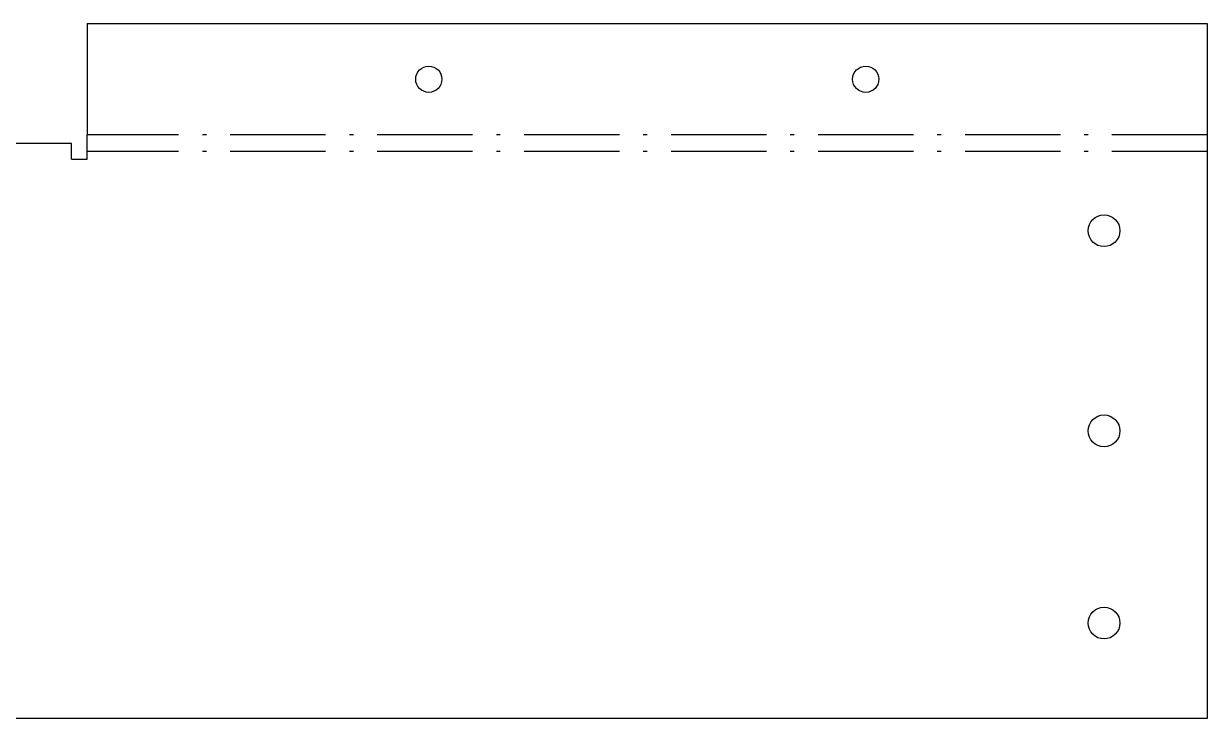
# Model space of a CAD drawing. Extents: x 0 to 1189, y 0 to 841.
# Drawn here: x 841.6 to 990.6, y 368.7 to 456.2 of the extents above; entities that cross this region are included whole.
import ezdxf

# ---------------------------------------------------------------- set-up
doc = ezdxf.new("R2010")
doc.units = 0
doc.linetypes.add('DASHDOT', pattern=[18.5, 12, -3, 0.5, -3])

msp = doc.modelspace()

# ---------------------------------------------------------------- linework, layer by layer
for p, q in [((849.580566, 456.21228), (990.580566, 456.21228)), ((990.580566, 440.130554), (990.580566, 368.73053)), ((990.580566, 368.73053), (834.580566, 368.73053))]:
    msp.add_line(p, q)
at = {"ltscale": 0.35}
for p, q in [((849.580566, 456.21228), (849.580566, 442.21228)), ((990.580566, 456.21228), (990.580566, 442.21228))]:
    msp.add_line(p, q, dxfattribs=at)
at = {"ltscale": 0.3}
msp.add_line((847.580566, 441.130554), (835.580566, 441.130554), dxfattribs=at)
at = {"ltscale": 0.05}
for q in [(847.580566, 441.130554), (849.580566, 439.130554)]:
    msp.add_line((847.580566, 439.130554), q, dxfattribs=at)
at = {"color": 1, "linetype": 'DASHDOT'}
for p, q in [((990.580566, 442.21228), (849.580566, 442.21228)), ((990.580566, 440.130554), (849.580566, 440.130554))]:
    msp.add_line(p, q, dxfattribs=at)
at = {"ltscale": 0.052043}
for p, q in [((849.580566, 440.130554), (849.580566, 442.21228)), ((990.580566, 442.21228), (990.580566, 440.130554))]:
    msp.add_line(p, q, dxfattribs=at)
at = {"ltscale": 0.025}
msp.add_line((849.580566, 439.130554), (849.580566, 440.130554), dxfattribs=at)
for centre, radius in [((892.580566, 449.21228), 1.65), ((947.580566, 449.21228), 1.65), ((977.580566, 430.130554), 2), ((977.580566, 404.930542), 2), ((977.580566, 380.73053), 2)]:
    msp.add_circle(centre, radius)

doc.saveas('drawing.dxf')
